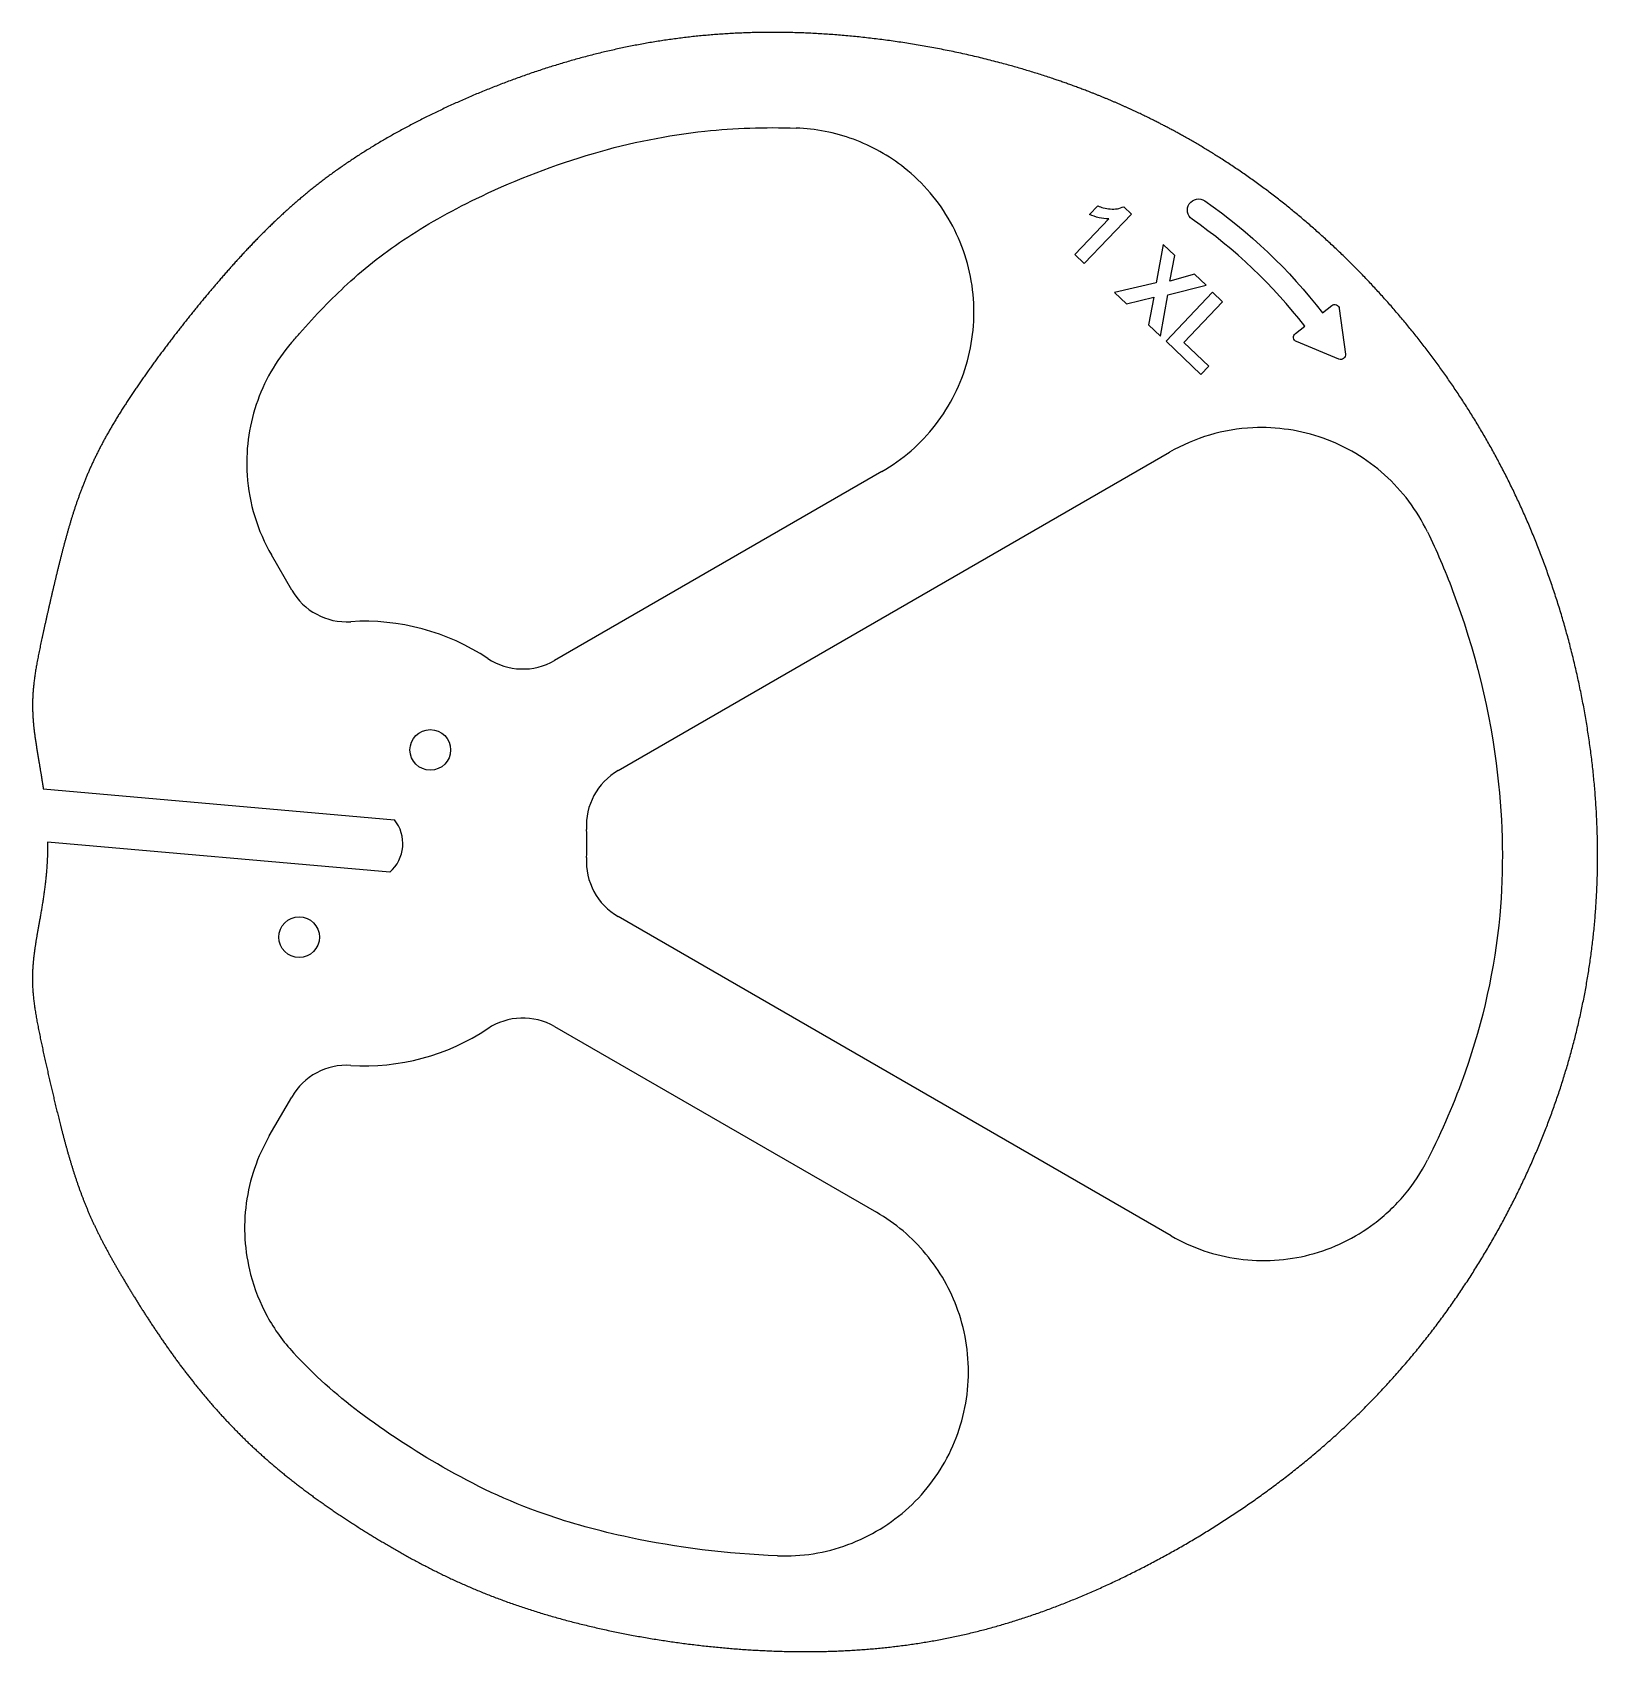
# Model space of a CAD drawing. Header units: millimetres. Extents: x -52 to 194, y -127 to 128.
import ezdxf

# ---------------------------------------------------------------- set-up
doc = ezdxf.new("R2010")
doc.units = ezdxf.units.MM
doc.layers.get('0').update_dxf_attribs({"linetype": 'CONTINUOUS'})

msp = doc.modelspace()

# ---------------------------------------------------------------- linework, layer by layer
for p, q in [((114.15, 99.06), (115.44, 100.41)), ((119.52, 100.28), (120.73, 99.13)), ((111.81, 92.73), (117.15, 98.36)), ((120.73, 99.13), (113.3, 91.32)), ((113.3, 91.32), (111.81, 92.73)), ((39.91, 11.5), (126.71, 61.61)), ((81.44, 58.57), (29.91, 28.82)), ((-11.5, 39.91), (-14.69, 45.44)), ((-50.61, 8.62), (4.68, 3.75)), ((3.95, -4.51), (-49.93, 0.22)), ((127.01, -61.78), (39.91, -11.5)), ((29.91, -28.82), (80.57, -58.06)), ((-15.02, -46.02), (-11.5, -39.91))]:
    msp.add_line(p, q)
msp.add_lwpolyline([(130.29, 98.3, -1), (132.29, 101.18, -0.076905), (150.8, 83.59), (152.27, 84.72, -0.57735), (153.47, 84.23), (154.43, 77.08, -0.57735), (153.41, 76.28), (146.73, 79.03, -0.57735), (146.56, 80.31), (148.03, 81.45, 0.076905)], format="xyb", close=True)
for points in [[(118.09, 86.77), (119.98, 84.97), (124.27, 86.02), (123.43, 81.69), (125.33, 79.89), (126.47, 86.42), (132.49, 87.9), (130.66, 89.63), (126.76, 88.58), (127.57, 92.57), (125.74, 94.31), (124.61, 88.3)], [(126.18, 79.08), (131.66, 73.88), (132.9, 75.19), (129, 78.9), (135.09, 85.31), (133.51, 86.8)]]:
    msp.add_lwpolyline(points, close=True)
for centre in [(10.33, 14.74), (-10.33, -14.74)]:
    msp.add_circle(centre, 3.2)
for centre, radius, start, end in [((-2.84, 44.91), 10, 210, 273.6122), ((0, 0), 35, 56.3878, 93.6122), ((24.91, 37.48), 10, 236.3878, 300), ((44.91, 2.84), 10, 120, 183.6122), ((0, 0), 6, -48.7865, 38.7379), ((0, 0), 35, -3.6122, 3.6122), ((44.91, -2.84), 10, 176.3878, 240), ((24.91, -37.48), 10, 60, 123.6122), ((0, 0), 35, 266.3878, 303.6122), ((-2.84, -44.91), 10, 86.3878, 150)]:
    msp.add_arc(centre, radius, start, end)
for points, degree, knots in [([(119.51, 116.12), (118.09, 116.75), (115.22, 117.97), (110.85, 119.67), (104.89, 121.68), (97.3, 123.75), (89.67, 125.39), (82.06, 126.6), (74.55, 127.41), (67.18, 127.8), (59.95, 127.76), (52.83, 127.29), (45.8, 126.37), (38.82, 125.01), (31.9, 123.21), (25.08, 121), (18.43, 118.46), (12.08, 115.65), (6.11, 112.64), (0.61, 109.46), (-4.42, 106.14), (-9.03, 102.62), (-13.35, 98.83), (-17.51, 94.71), (-21.62, 90.22), (-25.71, 85.4), (-29.7, 80.4), (-33.48, 75.38), (-36.89, 70.5), (-39.83, 65.85), (-42.25, 61.42), (-44.22, 57.02), (-45.85, 52.45), (-47.25, 47.6), (-48.52, 42.5), (-49.7, 37.42), (-50.77, 32.65), (-51.67, 28.42), (-52.27, 24.66), (-52.42, 21.05), (-52.07, 17.31), (-51.49, 13.96), (-51.02, 11.28), (-50.74, 9.46), (-50.61, 8.62)], 5, [0, 0, 0, 0, 0, 0, 0.0083333, 0.0166667, 0.025, 0.0333333, 0.0416667, 0.05, 0.0583333, 0.0666667, 0.075, 0.0833333, 0.0916667, 0.1, 0.1083333, 0.1166667, 0.125, 0.1333333, 0.1416667, 0.15, 0.1583333, 0.1666667, 0.175, 0.1833333, 0.1916667, 0.2, 0.2083333, 0.2166667, 0.225, 0.2333333, 0.2416667, 0.25, 0.2583333, 0.2666667, 0.275, 0.2833333, 0.2916667, 0.3, 0.3083333, 0.3166667, 0.325, 0.3320838, 0.3320838, 0.3320838, 0.3320838, 0.3320838, 0.3320838]), ([(-49.93, 0.22), (-49.93, -0.34), (-49.94, -1.95), (-50.07, -4.61), (-50.48, -8.21), (-51.26, -12.49), (-52.05, -16.68), (-52.44, -20.37), (-52.31, -23.9), (-51.7, -27.75), (-50.75, -32.28), (-49.58, -37.48), (-48.28, -43), (-46.88, -48.41), (-45.39, -53.31), (-43.77, -57.61), (-41.94, -61.55), (-39.81, -65.51), (-37.3, -69.8), (-34.35, -74.54), (-30.96, -79.6), (-27.14, -84.76), (-22.94, -89.76), (-18.44, -94.4), (-13.74, -98.57), (-8.96, -102.3), (-4.16, -105.66), (0.62, -108.72), (5.42, -111.58), (10.38, -114.27), (15.69, -116.81), (21.52, -119.18), (27.98, -121.35), (35.11, -123.27), (42.8, -124.89), (50.91, -126.14), (59.22, -126.98), (67.52, -127.35), (75.65, -127.22), (83.47, -126.57), (90.96, -125.41), (98.15, -123.75), (105.11, -121.61), (111.92, -119.03), (118.65, -116.03), (125.35, -112.62), (132.01, -108.8), (138.59, -104.56), (145.04, -99.9), (151.27, -94.8), (157.22, -89.28), (162.81, -83.34), (168.01, -77.04), (172.78, -70.42), (177.1, -63.54), (180.95, -56.46), (184.34, -49.22), (187.25, -41.86), (189.67, -34.4), (191.59, -26.84), (193.01, -19.16), (193.9, -11.36), (194.26, -3.43), (194.1, 4.62), (193.4, 12.75), (192.19, 20.9), (190.47, 29), (188.28, 36.97), (185.63, 44.73), (182.56, 52.23), (179.08, 59.4), (175.23, 66.23), (171.04, 72.71), (166.53, 78.86), (161.72, 84.68), (156.61, 90.2), (151.21, 95.41), (145.52, 100.3), (139.51, 104.85), (133.19, 109.04), (127.87, 112.08), (123.74, 114.17), (120.93, 115.48), (119.51, 116.12)], 5, [0.3455707, 0.3455707, 0.3455707, 0.3455707, 0.3455707, 0.3455707, 0.35, 0.3583333, 0.3666667, 0.375, 0.3833333, 0.3916667, 0.4, 0.4083333, 0.4166667, 0.425, 0.4333333, 0.4416667, 0.45, 0.4583333, 0.4666667, 0.475, 0.4833333, 0.4916667, 0.5, 0.5083333, 0.5166667, 0.525, 0.5333333, 0.5416667, 0.55, 0.5583333, 0.5666667, 0.575, 0.5833333, 0.5916667, 0.6, 0.6083333, 0.6166667, 0.625, 0.6333333, 0.6416667, 0.65, 0.6583333, 0.6666667, 0.675, 0.6833333, 0.6916667, 0.7, 0.7083333, 0.7166667, 0.725, 0.7333333, 0.7416667, 0.75, 0.7583333, 0.7666667, 0.775, 0.7833333, 0.7916667, 0.8, 0.8083333, 0.8166667, 0.825, 0.8333333, 0.8416667, 0.85, 0.8583333, 0.8666667, 0.875, 0.8833333, 0.8916667, 0.9, 0.9083333, 0.9166667, 0.925, 0.9333333, 0.9416667, 0.95, 0.9583333, 0.9666667, 0.975, 0.9833333, 0.9916667, 1, 1, 1, 1, 1, 1]), ([(-11.54, 78.87), (-11.12, 79.35), (-10.71, 79.83), (-10.29, 80.3), (-7.72, 83.21), (-5.23, 85.8), (-2.75, 88.08), (0.23, 90.82), (3.24, 93.18), (6.78, 95.5), (10.18, 97.72), (14.09, 99.91), (18.42, 101.96), (23.89, 104.56), (29.95, 106.9), (36.02, 108.68), (41.86, 110.38), (47.68, 111.55), (53.58, 112.18), (58.24, 112.67), (63, 112.83), (67.92, 112.66)], 3, [-0.1859497, -0.1859497, -0.1859497, -0.1859497, -0.1831731, -0.1831731, -0.1831731, -0.1658857, -0.1658857, -0.1658857, -0.14515, -0.14515, -0.14515, -0.1252478, -0.1252478, -0.1252478, -0.1001268, -0.1001268, -0.1001268, -0.0759981, -0.0759981, -0.0759981, -0.0569696, -0.0569696, -0.0569696, -0.0569696]), ([(81.44, 58.57), (84.71, 60.45), (87.58, 62.96), (92.2, 68.94), (93.9, 72.35), (95.9, 79.63), (96.18, 83.43), (95.27, 90.93), (94.09, 94.56), (90.4, 101.14), (87.93, 104.05), (82.55, 108.31), (79.84, 109.83), (74.05, 111.96), (71, 112.56), (67.92, 112.66)], 3, [0, 0, 0, 0, 1.132869, 1.132869, 2.265738, 2.265738, 3.398607, 3.398607, 4.531476, 4.531476, 5.664345, 5.664345, 6.590276, 6.590276, 7.516207, 7.516207, 7.516207, 7.516207]), ([(115.44, 100.41), (115.72, 100.3), (116.35, 100.05), (117.03, 99.97), (117.39, 99.93)], 3, [0, 0, 0, 0, 0.0923101, 0.2023129, 0.2023129, 0.2023129, 0.2023129]), ([(117.39, 99.93), (117.77, 99.91), (118.51, 99.88), (119.19, 100.15), (119.52, 100.28)], 3, [0, 0, 0, 0, 0.1127081, 0.2174206, 0.2174206, 0.2174206, 0.2174206]), ([(117.15, 98.36), (116.64, 98.39), (115.6, 98.46), (114.64, 98.86), (114.15, 99.06)], 3, [0, 0, 0, 0, 0.1533329, 0.3101167, 0.3101167, 0.3101167, 0.3101167]), ([(-11.54, 78.87), (-14, 76.01), (-15.89, 72.7), (-18.28, 65.53), (-18.76, 61.75), (-18.36, 55.78), (-17.96, 53.6), (-16.67, 49.38), (-15.79, 47.35), (-14.69, 45.44)], 3, [0, 0, 0, 0, 1.132869, 1.132869, 2.265738, 2.265738, 2.927941, 2.927941, 3.590144, 3.590144, 3.590144, 3.590144]), ([(167.33, 49.1), (165.69, 52.5), (163.4, 55.55), (157.78, 60.6), (154.51, 62.55), (147.39, 65.08), (143.62, 65.64), (137.55, 65.36), (135.26, 64.97), (130.84, 63.68), (128.71, 62.76), (126.71, 61.61)], 3, [0, 0, 0, 0, 1.132869, 1.132869, 2.265738, 2.265738, 3.398607, 3.398607, 4.090389, 4.090389, 4.782171, 4.782171, 4.782171, 4.782171]), ([(167.33, 49.1), (168.77, 46.12), (170.1, 43.04), (171.3, 39.87), (174.81, 30.64), (177.26, 20.63), (178.4, 10.79), (179.27, 3.24), (179.37, -4.16), (178.72, -11.31), (177.94, -19.75), (176.12, -27.92), (173.28, -36), (171.64, -40.66), (169.66, -45.28), (167.37, -49.8)], 3, [-0.9039977, -0.9039977, -0.9039977, -0.9039977, -0.8922476, -0.8922476, -0.8922476, -0.8580803, -0.8580803, -0.8580803, -0.8319035, -0.8319035, -0.8319035, -0.8009671, -0.8009671, -0.8009671, -0.7831379, -0.7831379, -0.7831379, -0.7831379]), ([(-15.02, -46.02), (-16.91, -49.29), (-18.14, -52.89), (-19.15, -60.38), (-18.92, -64.18), (-17.37, -70.13), (-16.49, -72.34), (-14.22, -76.51), (-12.83, -78.44), (-11.22, -80.18)], 3, [0, 0, 0, 0, 1.132869, 1.132869, 2.265738, 2.265738, 2.976978, 2.976978, 3.688218, 3.688218, 3.688218, 3.688218]), ([(127.01, -61.78), (130.28, -63.67), (133.89, -64.9), (141.38, -65.91), (145.18, -65.68), (152.49, -63.78), (155.92, -62.12), (160.7, -58.52), (162.31, -57), (165.15, -53.62), (166.37, -51.77), (167.37, -49.8)], 3, [0, 0, 0, 0, 1.132869, 1.132869, 2.265738, 2.265738, 3.398607, 3.398607, 4.060755, 4.060755, 4.722904, 4.722904, 4.722904, 4.722904]), ([(65.01, -112.16), (68.78, -112.3), (72.55, -111.7), (79.63, -109.09), (82.89, -107.1), (88.45, -102), (90.71, -98.92), (93.92, -92.09), (94.84, -88.39), (95.22, -80.85), (94.67, -77.07), (92.27, -70.28), (90.56, -67.28), (86.18, -62), (83.54, -59.78), (80.57, -58.06)], 3, [0, 0, 0, 0, 1.132869, 1.132869, 2.265738, 2.265738, 3.398607, 3.398607, 4.531476, 4.531476, 5.664345, 5.664345, 6.692841, 6.692841, 7.721337, 7.721337, 7.721337, 7.721337]), ([(65.01, -112.16), (57.17, -111.87), (48.99, -110.82), (41.72, -109.28), (36.82, -108.24), (32.36, -106.99), (28.44, -105.62), (22.22, -103.46), (17.28, -101.03), (12.32, -98.18), (7.84, -95.61), (3.35, -92.73), (-0.89, -89.51), (-4.53, -86.75), (-7.99, -83.69), (-11.22, -80.18)], 3, [-0.6302796, -0.6302796, -0.6302796, -0.6302796, -0.6037214, -0.6037214, -0.6037214, -0.5857834, -0.5857834, -0.5857834, -0.5572933, -0.5572933, -0.5572933, -0.531593, -0.531593, -0.531593, -0.5095113, -0.5095113, -0.5095113, -0.5095113])]:
    msp.add_open_spline(points, degree=degree, knots=knots)

doc.saveas('drawing.dxf')
